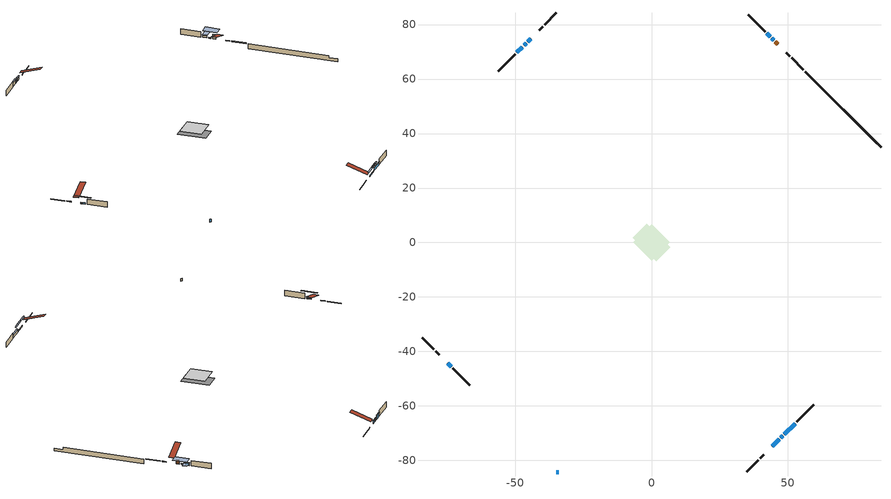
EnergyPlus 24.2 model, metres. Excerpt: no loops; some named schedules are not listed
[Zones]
conditioned space
 floor adiabatic (AdiabaticFloorConstruction): -6.72,0 0,6.72 6.72,0 0,-6.72 z0.79
 floor foundation (Slab1 construction): -6.95,1.78 -1.78,6.95 6.95,-1.78 1.78,-6.95 z-1.4
 wall outside (RimJoist1 construction): 34.89,-84.23 39.27,-79.86 / -84.23,-34.89 -79.86,-39.27 / -34.89,84.23 -39.27,79.86 / 55.77,63.35 51.4,67.73 z0.79:1.09
 wall outside (RimJoist2 construction): 39.92,-79.2 41.25,-77.88 / -79.2,-39.92 -77.88,-41.25 / -39.92,79.2 -41.25,77.88 / 50.74,68.38 49.42,69.71 z0.79:1.09
 wall outside (AdiabaticWallConstruction 1): 46.41,72.72 45.49,73.64 z0.79:2.82
 wall outside (AdiabaticWallConstruction): -34.89,-84.23 -34.13,-84.23 z0.79:2.01; 44.83,74.29 44.18,74.94 z0.79:1.25; 44.26,-74.87 46.84,-72.28 / 47.5,-71.63 48.15,-70.98 z0.79:1.3; -74.87,-44.26 -73.57,-45.55 z0.79:1.4; 43.53,75.6 42.38,76.75 z0.79:1.86; -44.26,74.87 -45.41,73.72 / -46.06,73.06 -46.78,72.34 z0.79:1.96; -47.44,71.69 -49.38,69.75 z0.79:2.42; 48.8,-70.32 52.68,-66.44 z0.79:1.91
 wall outside (Wall1 construction): 53.34,-65.78 59.51,-59.61 / -72.92,-46.21 -66.74,-52.38 / -50.03,69.09 -56.21,62.92 / 41.72,77.4 35.55,83.58 z0.79:3.23
 wall foundation (FoundationWall1 construction): 56.43,62.69,-1.4 56.43,62.69,0.79 81.45,37.67,0.79 81.45,37.67,-0.19 84.23,34.89,-0.19 84.23,34.89,-1.4
 window (WindowConstruction 5): -34.89,-84.23 -34.13,-84.23 z0.79:2.01
 window (WindowConstruction 6): 44.83,74.29 44.18,74.94 z0.79:1.25
 window (WindowConstruction 7): 44.26,-74.87 46.84,-72.28 z0.79:1.3
 window (WindowConstruction 8): 47.5,-71.62 48.15,-70.98 z0.79:1.3
 window (WindowConstruction 9): -74.87,-44.26 -73.57,-45.55 z0.79:1.4
 window (WindowConstruction): 43.53,75.6 42.38,76.75 z0.79:1.86
 window (WindowConstruction 1): -44.26,74.87 -45.4,73.72 z0.79:1.96
 window (WindowConstruction 2): -46.06,73.06 -46.78,72.35 z0.79:1.96
 window (WindowConstruction 3): -47.44,71.69 -49.38,69.75 z0.79:2.41
 window (WindowConstruction 4): 48.8,-70.32 52.68,-66.44 z0.79:1.91
 door (Door): 46.41,72.72 45.49,73.64 z0.79:2.82
 ceiling adiabatic (AdiabaticFloorConstruction): 0,-6.72 6.72,0 0,6.72 -6.72,0 z0.79
 roof outside (Roof1 construction): 43.6,-75.53,3.23 37.17,-69.09,6.26 35.47,-70.79,6.26 41.9,-77.22,3.23; -75.53,-43.6,3.23 -69.09,-37.17,6.26 -70.79,-35.47,6.26 -77.22,-41.9,3.23; -43.6,75.53,3.23 -37.17,69.09,6.26 -35.47,70.79,6.26 -41.9,77.22,3.23; 47.06,72.06,3.23 40.63,65.63,6.26 42.33,63.93,6.26 48.76,70.36,3.23
shading: 42.29,76.83 46.73,72.4 49.31,74.99 44.88,79.42 z3.93; 48.78,-70.34 42.32,-76.81 42.64,-77.13 49.11,-70.67 z4.04; 50.08,-69.04 45.56,-73.56 45.89,-73.89 50.41,-69.37 z4.04; -71.64,-47.49 -76.81,-42.32 -77.13,-42.64 -71.96,-47.81 z4.14; 42.21,76.92 43.7,75.43 46.29,78.01 44.8,79.5 z2.1; -45.62,73.51 -44.04,75.08 -44.37,75.4 -45.94,73.83 z2.26; -46.99,72.13 -45.85,73.27 -46.18,73.6 -47.32,72.46 z2.26; -49.59,69.54 -47.22,71.9 -47.55,72.22 -49.91,69.86 z2.71; 52.89,-66.23 48.59,-70.53 48.92,-70.86 53.22,-66.56 z2.21
[Building]
Building 1: Terrain=Suburbs
[Site:Location]
Montreal Intl AP_QC: Latitude {deg}=45.47; Longitude {deg}=-73.74; Time Zone {hr}=-5; Elevation {m}=36; Keep Site Location Information=Yes
[Site:GroundTemperature:Shallow]
2.07863, -0.316383, -0.508184, 0.628371, 5.19101, 9.73239, 13.6695, 16.1636, 16.3755, 14.347, 10.5102, 6.10817
[Site:WaterMainsTemperature]
Calculation Method=Schedule; Temperature Schedule=mains temperature schedule
[Material] Roughness=Rough; Thermal Absorptance=0.9
Name | Thickness {m} | Conductivity {W/m-K} | Density {kg/m3} | Specific Heat {J/kg-K} | Solar Absorptance | Visible Absorptance
asphalt or fiberglass shingles | 0.00635 | 0.162714 | 1121.4 | 1465.45 | 0.4 | 0.4
concrete 4.0 in. | 0.1016 | 1.803125 | 2242.8 | 837.4 | 0.7 | 0.7
concrete 8.0 in. | 0.2032 | 1.803125 | 2242.8 | 837.4 | 0.7 | 0.7
door material | 0.04445 | 0.0451087 | 512.64 | 1214.23 | 0.7 | 0.7
exterior vertical ins | 0.0365442 | 0.029427 | 32.04 | 1214.23 | 0.7 | 0.7
floor covering | 0.0127 | 0.0433444 | 54.468 | 1339.84 | 0.6 | 0.6
floor rigid ins; wall rigid ins | 0.512978 | 0.029427 | 32.04 | 1214.23 | 0.7 | 0.7
floor stud and cavity | 0.1397 | 1.75129 | 37.0049 | 1207.88 | 0.7 | 0.7
furniture material conditioned space 1 | 0.1524 | 0.115458 | 640.8 | 1214.23 | 0.6 | 0.6
gypsum board | 0.0127 | 0.160291 | 801 | 837.4 | 0.6 | 0.6
gypsum board 1 | 0.0127 | 0.160291 | 801 | 837.4 | 0.7 | 0.7
osb sheathing 0.5 in. | 0.0127 | 0.115458 | 512.64 | 1214.23 | 0.7 | 0.7
osb sheathing 0.75 in. | 0.01905 | 0.115458 | 512.64 | 1214.23 | 0.7 | 0.7
osb sheathing 2.0 in. | 0.0508 | 0.115458 | 512.64 | 1214.23 | 0.7 | 0.7
rim joist rigid ins; roof rigid ins | 0.051816 | 0.029427 | 32.04 | 1214.23 | 0.7 | 0.7
rim joist stud and cavity | 0.0508 | 0.0301595 | 125.044 | 1163.47 | 0.6 | 0.6
rim joist stud and cavity 1 | 0.0508 | 0.747799 | 125.044 | 1163.47 | 0.6 | 0.6
roof stud and cavity | 0.2032 | 0.149718 | 78.34581 | 1123.46 | 0.7 | 0.7
wall stud and cavity | 0.1397 | 0.0969908 | 139.0536 | 1170.24 | 0.7 | 0.7
wall stud and cavity 1 | 0.0889 | 0.380278 | 52.3479 | 1209.89 | 0.7 | 0.7
wall stud and cavity 2 | 0.0889 | 0.391764 | 83.0341 | 1211.67 | 0.7 | 0.7
wood siding | 0.0254 | 0.102417 | 544.68 | 1172.36 | 0.4 | 0.4
wood siding 1; wood siding 2; wood siding 3 | 0.0254 | 0.102417 | 544.68 | 1172.36 | 0.7 | 0.7
[WindowMaterial:SimpleGlazingSystem]
Name | U-Factor {W/m2-K} | Solar Heat Gain Coefficient
WindowMaterial | 2.915653 | 0.67
WindowMaterial 1 | 3.30005 | 0.68
WindowMaterial 2 | 3.30232 | 0.66
WindowMaterial 3 | 3.29438 | 0.7
WindowMaterial 4 | 3.05533 | 0.44
WindowMaterial 5 | 3.30914 | 0.58
WindowMaterial 6 | 3.31198 | 0.62
WindowMaterial 7 | 3.308 | 0.59
WindowMaterial 8 | 2.97868 | 0.61
[Construction]
AdiabaticFloorConstruction: floor stud and cavity, floor rigid ins, osb sheathing 0.75 in., floor covering
AdiabaticWallConstruction: wood siding 2, wall rigid ins, wall stud and cavity 1, gypsum board
AdiabaticWallConstruction 1: wood siding 3, wall rigid ins, wall stud and cavity 1, gypsum board
Door: door material
FoundationWall1 construction: concrete 8.0 in., gypsum board 1
furniture construction conditioned space 1: furniture material conditioned space 1
PartitionWallConstruction: gypsum board, wall stud and cavity 2, gypsum board
RimJoist1 construction: wood siding 1, rim joist rigid ins, osb sheathing 2.0 in., rim joist stud and cavity
RimJoist2 construction: wood siding 1, osb sheathing 2.0 in., rim joist stud and cavity 1
Roof1 construction: asphalt or fiberglass shingles, roof rigid ins, osb sheathing 0.75 in., roof stud and cavity, gypsum board
Slab1 construction: concrete 4.0 in.
Wall1 construction: wood siding, osb sheathing 0.5 in., wall stud and cavity, gypsum board
WindowConstruction: WindowMaterial
WindowConstruction 1; WindowConstruction 4: WindowMaterial 1
WindowConstruction 2: WindowMaterial 2
WindowConstruction 3: WindowMaterial 3
WindowConstruction 5: WindowMaterial 4
WindowConstruction 6: WindowMaterial 5
WindowConstruction 7: WindowMaterial 6
WindowConstruction 8: WindowMaterial 7
WindowConstruction 9: WindowMaterial 8
[Zone]
conditioned space: Multiplier=1; Volume {m3}=459.6; Part of Total Floor Area=Yes
[Space]
conditioned space 1: Zone=conditioned space; Volume {m3}=459.6
[SurfaceProperty:ExposedFoundationPerimeter]
Slab1: Exposed Perimeter Calculation Method=TotalExposedPerimeter; Total Exposed Perimeter {m}=39.32
[InternalMass] Zone or ZoneList=conditioned space; Space or SpaceList=conditioned space 1
Name | Construction | Surface Area {m2}
furniture mass conditioned space 1 | furniture construction conditioned space 1 | 72.24
partition wall mass | PartitionWallConstruction | 180.6
[Lights]
interior lighting: Zone or ZoneList or Space or SpaceList=conditioned space 1; Schedule=interior lighting schedule; Design Level Calculation Method=LightingLevel; Lighting Level {W}=343.2; Return Air Fraction=0; Fraction Radiant=0.6; Fraction Visible=0.2; Fraction Replaceable=1
[People]
occupants: Zone or ZoneList or Space or SpaceList=conditioned space 1; Number of People Schedule=occupants schedule; Number of People Calculation Method=People; Number of People=3; Fraction Radiant=0.314171; Sensible Heat Fraction=0.56303; Activity Level Schedule=occupants activity schedule; Carbon Dioxide Generation Rate {m3/s-W}=0; Enable ASHRAE 55 Comfort Warnings=No; Mean Radiant Temperature Calculation Type=EnclosureAveraged
[ElectricEquipment] Zone or ZoneList or Space or SpaceList=conditioned space 1; Design Level Calculation Method=EquipmentLevel
Name | Schedule | Design Level {W} | Fraction Latent | Fraction Radiant | Fraction Lost
clothes dryer | clothes dryer schedule | 140.772 | 0.015 | 0.081 | 0.85
clothes washer | clothes washer schedule | 32.1985 | 0.03 | 0.162 | 0.7
cooking range | cooking range schedule | 215.147 | 0.08 | 0.432 | 0.2
dishwasher | dishwasher schedule | 66.8632 | 0.3 | 0.18 | 0.4
fridge | fridge schedule | 72.9452 | 0 | 0.6 | 0
mech vent bath fan 0 | mech vent bath fan 0 schedule | 50.2 | 0 | 0 | 1
mech vent bath fan 1 | mech vent bath fan 1 schedule | 50.2 | 0 | 0 | 1
mech vent house fan | mech vent house fan schedule | 0 | 0 | 0 | 1
mech vent house fan cfis | mech vent house fan cfis schedule | 0 | 0 | 0 | 0
mech vent range fan 0 | mech vent range fan 0 schedule | 57 | 0 | 0 | 1
misc plug loads | misc plug loads schedule | 494.7 | 0.045 | 0.513 | 0.1
whole house fan | Always On Discrete | 0 | 0 | 0 | 1
[OtherEquipment] Zone or ZoneList or Space or SpaceList=conditioned space 1; Design Level Calculation Method=EquipmentLevel
Name | Fuel Type | Schedule | Design Level {W} | Fraction Latent | Fraction Radiant | Fraction Lost
clothes dryer 1 | Electricity | clothes dryer schedule | 0 | 0.015 | 0.081 | 0.85
cooking range 1 | Electricity | cooking range schedule | 0 | 0.08 | 0.432 | 0.2
general water use latent | None | general water use schedule | 62.594 | 1 | 0 | 0
general water use sensible | None | general water use schedule | -61.6891 | 0 | 0.6 | 0
mech vent house fan latent load | None | Always On Discrete | 0 | 1 | 0 | 0
mech vent house fan sensible load | None | Always On Discrete | 0 | 0 | 0 | 0
water heater energy adjustment1 | Electricity | Always On Discrete | 0.01 | 0 | 0 | 1
[ZoneInfiltration:DesignFlowRate] Zone or ZoneList or Space or SpaceList=conditioned space 1; Schedule=Always On Discrete; Design Flow Rate Calculation Method=Flow/Zone; Design Flow Rate {m3/s}=0
infil flow; natural vent flow; whole house fan flow
[AvailabilityManager:Scheduled]
central ac airloop Availability Manager: Schedule=Always On Discrete
[Foundation:Kiva]
Foundation Kiva 1: Initial Indoor Air Temperature {C}=18; Wall Height Above Grade {m}=0.789981; Wall Depth Below Slab {m}=0.2032; Custom Block Material Name 1=exterior vertical ins; Custom Block Depth 1 {m}=2.189988; Custom Block X Position 1 {m}=0.2159; Custom Block Z Position 1 {m}=0
[Foundation:Kiva:Settings]
Soil Conductivity {W/m-K}=0.849921; Soil Density {kg/m3}=1842.3; Soil Specific Heat {J/kg-K}=418.7; Ground Solar Absorptivity=0.9; Ground Thermal Absorptivity=0.9; Ground Surface Roughness {m}=0.03; Far-Field Width {m}=40; Deep-Ground Boundary Condition=ZeroFlux; Deep-Ground Depth {m}=40; Minimum Cell Dimension {m}=0.2; Maximum Cell Growth Coefficient=3; Simulation Timestep=Timestep
[Exterior:Lights]
exterior lighting: Schedule=exterior lighting schedule; Design Level {W}=75.6
[EnergyManagementSystem:GlobalVariable]
central_ac_airloop_Fan_RTF
infil_program_Qfan
infil_program_Qinf
natural_vent_program_Qnv
natural_vent_program_Qwhf
[EnergyManagementSystem:Sensor]
Name | Output:Variable or Output:Meter Index Key | Output:Variable or Output:Meter
airflow_gain | infil flow | Infiltration Sensible Heat Gain Energy
airflow_gain_1 | natural vent flow | Infiltration Sensible Heat Gain Energy
airflow_gain_2 | whole house fan flow | Infiltration Sensible Heat Gain Energy
airflow_loss | infil flow | Infiltration Sensible Heat Loss Energy
airflow_loss_1 | natural vent flow | Infiltration Sensible Heat Loss Energy
airflow_loss_2 | whole house fan flow | Infiltration Sensible Heat Loss Energy
clg_load_cond |  | Cooling:EnergyTransfer:Zone:CONDITIONED SPACE
clg_sp_s; clg_sp_s_1 | cooling setpoint | Schedule Value
clothes_dryer_exhaust_0_sch_s | clothes dryer exhaust 0 schedule | Schedule Value
cool_season | cooling season schedule | Schedule Value
htg_load_cond |  | Heating:EnergyTransfer:Zone:CONDITIONED SPACE
htg_sp_s; htg_sp_s_1 | heating setpoint | Schedule Value
ig_ee_conv | clothes dryer | Electric Equipment Convective Heating Energy
ig_ee_conv_2 | cooking range | Electric Equipment Convective Heating Energy
ig_ee_conv_4 | fridge | Electric Equipment Convective Heating Energy
ig_ee_conv_5 | misc plug loads | Electric Equipment Convective Heating Energy
ig_ee_conv_6 | whole house fan | Electric Equipment Convective Heating Energy
ig_ee_rad | clothes dryer | Electric Equipment Radiant Heating Energy
ig_ee_rad_2 | cooking range | Electric Equipment Radiant Heating Energy
ig_ee_rad_4 | fridge | Electric Equipment Radiant Heating Energy
ig_ee_rad_5 | misc plug loads | Electric Equipment Radiant Heating Energy
ig_ee_rad_6 | whole house fan | Electric Equipment Radiant Heating Energy
ig_lgt_conv | interior lighting | Lights Convective Heating Energy
ig_lgt_rad | interior lighting | Lights Radiant Heating Energy
ig_lgt_vis | interior lighting | Lights Visible Radiation Heating Energy
ig_oe_conv | clothes dryer 1 | Other Equipment Convective Heating Energy
ig_oe_conv_1 | cooking range 1 | Other Equipment Convective Heating Energy
ig_oe_conv_2 | general water use latent | Other Equipment Convective Heating Energy
ig_oe_conv_3 | general water use sensible | Other Equipment Convective Heating Energy
ig_oe_conv_4 | water heater energy adjustment1 | Other Equipment Convective Heating Energy
ig_oe_rad | clothes dryer 1 | Other Equipment Radiant Heating Energy
ig_oe_rad_1 | cooking range 1 | Other Equipment Radiant Heating Energy
ig_oe_rad_2 | general water use latent | Other Equipment Radiant Heating Energy
ig_oe_rad_3 | general water use sensible | Other Equipment Radiant Heating Energy
ig_oe_rad_4 | water heater energy adjustment1 | Other Equipment Radiant Heating Energy
ig_ppl_conv | occupants | People Convective Heating Energy
ig_ppl_rad | occupants | People Radiant Heating Energy
im_conv | furniture mass conditioned space 1 | Surface Inside Face Convection Heat Gain Energy
im_conv_1 | partition wall mass | Surface Inside Face Convection Heat Gain Energy
im_ig | furniture mass conditioned space 1 | Surface Inside Face Internal Gains Radiation Heat Gain Energy
im_ig_1 | partition wall mass | Surface Inside Face Internal Gains Radiation Heat Gain Energy
im_lgt | furniture mass conditioned space 1 | Surface Inside Face Lights Radiation Heat Gain Energy
im_lgt_1 | partition wall mass | Surface Inside Face Lights Radiation Heat Gain Energy
im_sol | furniture mass conditioned space 1 | Surface Inside Face Solar Radiation Heat Gain Energy
im_sol_1 | partition wall mass | Surface Inside Face Solar Radiation Heat Gain Energy
im_surf | furniture mass conditioned space 1 | Surface Inside Face Net Surface Thermal Radiation Heat Gain Energy
im_surf_1 | partition wall mass | Surface Inside Face Net Surface Thermal Radiation Heat Gain Energy
mech_vent_bath_fan_0_sch_s | mech vent bath fan 0 schedule | Schedule Value
mech_vent_bath_fan_1_sch_s | mech vent bath fan 1 schedule | Schedule Value
mech_vent_range_fan_0_sch_s | mech vent range fan 0 schedule | Schedule Value
mv_conv | mech vent bath fan 0 | Electric Equipment Convective Heating Energy
mv_conv_1 | mech vent bath fan 1 | Electric Equipment Convective Heating Energy
mv_conv_2 | mech vent house fan | Electric Equipment Convective Heating Energy
mv_conv_3 | mech vent house fan cfis | Electric Equipment Convective Heating Energy
mv_conv_4 | mech vent range fan 0 | Electric Equipment Convective Heating Energy
mv_conv_5 | mech vent house fan latent load | Other Equipment Convective Heating Energy
mv_conv_6 | mech vent house fan sensible load | Other Equipment Convective Heating Energy
mv_rad | mech vent bath fan 0 | Electric Equipment Radiant Heating Energy
mv_rad_1 | mech vent bath fan 1 | Electric Equipment Radiant Heating Energy
mv_rad_2 | mech vent house fan | Electric Equipment Radiant Heating Energy
mv_rad_3 | mech vent house fan cfis | Electric Equipment Radiant Heating Energy
mv_rad_4 | mech vent range fan 0 | Electric Equipment Radiant Heating Energy
mv_rad_5 | mech vent house fan latent load | Other Equipment Radiant Heating Energy
mv_rad_6 | mech vent house fan sensible load | Other Equipment Radiant Heating Energy
natural_vent_s | natural vent schedule | Schedule Value
out_pb_s |  | Site Outdoor Air Barometric Pressure
out_wt_s |  | Site Outdoor Air Humidity Ratio
site_vw_s |  | Site Wind Speed
ss_back_out | Window1 | Surface Window Shortwave from Zone Back Out Window Heat Transfer Rate
ss_back_out_1 | Window10 | Surface Window Shortwave from Zone Back Out Window Heat Transfer Rate
ss_back_out_2 | Window11 | Surface Window Shortwave from Zone Back Out Window Heat Transfer Rate
ss_back_out_3 | Window13 | Surface Window Shortwave from Zone Back Out Window Heat Transfer Rate
ss_back_out_4 | Window14 | Surface Window Shortwave from Zone Back Out Window Heat Transfer Rate
ss_back_out_5 | Window3 | Surface Window Shortwave from Zone Back Out Window Heat Transfer Rate
ss_back_out_6 | Window4 | Surface Window Shortwave from Zone Back Out Window Heat Transfer Rate
ss_back_out_7 | Window5 | Surface Window Shortwave from Zone Back Out Window Heat Transfer Rate
ss_back_out_8 | Window6 | Surface Window Shortwave from Zone Back Out Window Heat Transfer Rate
ss_back_out_9 | Window7 | Surface Window Shortwave from Zone Back Out Window Heat Transfer Rate
ss_conv | Door1 | Surface Inside Face Convection Heat Gain Energy
ss_conv_1 | Window1 | Surface Inside Face Convection Heat Gain Energy
ss_conv_10 | Window7 | Surface Inside Face Convection Heat Gain Energy
ss_conv_2 | Window10 | Surface Inside Face Convection Heat Gain Energy
ss_conv_3 | Window11 | Surface Inside Face Convection Heat Gain Energy
ss_conv_4 | Window13 | Surface Inside Face Convection Heat Gain Energy
ss_conv_5 | Window14 | Surface Inside Face Convection Heat Gain Energy
ss_conv_6 | Window3 | Surface Inside Face Convection Heat Gain Energy
ss_conv_7 | Window4 | Surface Inside Face Convection Heat Gain Energy
ss_conv_8 | Window5 | Surface Inside Face Convection Heat Gain Energy
ss_conv_9 | Window6 | Surface Inside Face Convection Heat Gain Energy
ss_ig | Door1 | Surface Inside Face Internal Gains Radiation Heat Gain Energy
ss_ig_1 | Window1 | Surface Inside Face Internal Gains Radiation Heat Gain Energy
ss_ig_10 | Window7 | Surface Inside Face Internal Gains Radiation Heat Gain Energy
ss_ig_2 | Window10 | Surface Inside Face Internal Gains Radiation Heat Gain Energy
ss_ig_3 | Window11 | Surface Inside Face Internal Gains Radiation Heat Gain Energy
ss_ig_4 | Window13 | Surface Inside Face Internal Gains Radiation Heat Gain Energy
ss_ig_5 | Window14 | Surface Inside Face Internal Gains Radiation Heat Gain Energy
ss_ig_6 | Window3 | Surface Inside Face Internal Gains Radiation Heat Gain Energy
ss_ig_7 | Window4 | Surface Inside Face Internal Gains Radiation Heat Gain Energy
ss_ig_8 | Window5 | Surface Inside Face Internal Gains Radiation Heat Gain Energy
ss_ig_9 | Window6 | Surface Inside Face Internal Gains Radiation Heat Gain Energy
ss_lgt | Door1 | Surface Inside Face Lights Radiation Heat Gain Energy
ss_sol | Door1 | Surface Inside Face Solar Radiation Heat Gain Energy
ss_surf | Door1 | Surface Inside Face Net Surface Thermal Radiation Heat Gain Energy
ss_surf_1 | Window1 | Surface Inside Face Net Surface Thermal Radiation Heat Gain Energy
ss_surf_10 | Window7 | Surface Inside Face Net Surface Thermal Radiation Heat Gain Energy
ss_surf_2 | Window10 | Surface Inside Face Net Surface Thermal Radiation Heat Gain Energy
ss_surf_3 | Window11 | Surface Inside Face Net Surface Thermal Radiation Heat Gain Energy
ss_surf_4 | Window13 | Surface Inside Face Net Surface Thermal Radiation Heat Gain Energy
ss_surf_5 | Window14 | Surface Inside Face Net Surface Thermal Radiation Heat Gain Energy
ss_surf_6 | Window3 | Surface Inside Face Net Surface Thermal Radiation Heat Gain Energy
ss_surf_7 | Window4 | Surface Inside Face Net Surface Thermal Radiation Heat Gain Energy
ss_surf_8 | Window5 | Surface Inside Face Net Surface Thermal Radiation Heat Gain Energy
ss_surf_9 | Window6 | Surface Inside Face Net Surface Thermal Radiation Heat Gain Energy
ss_trans_in | Window1 | Surface Window Transmitted Solar Radiation Rate
ss_trans_in_1 | Window10 | Surface Window Transmitted Solar Radiation Rate
ss_trans_in_2 | Window11 | Surface Window Transmitted Solar Radiation Rate
ss_trans_in_3 | Window13 | Surface Window Transmitted Solar Radiation Rate
ss_trans_in_4 | Window14 | Surface Window Transmitted Solar Radiation Rate
ss_trans_in_5 | Window3 | Surface Window Transmitted Solar Radiation Rate
ss_trans_in_6 | Window4 | Surface Window Transmitted Solar Radiation Rate
ss_trans_in_7 | Window5 | Surface Window Transmitted Solar Radiation Rate
ss_trans_in_8 | Window6 | Surface Window Transmitted Solar Radiation Rate
ss_trans_in_9 | Window7 | Surface Window Transmitted Solar Radiation Rate
ss_trans_out | Window1 | Surface Inside Face Initial Transmitted Diffuse Transmitted Out Window Solar Radiation Rate
ss_trans_out_1 | Window10 | Surface Inside Face Initial Transmitted Diffuse Transmitted Out Window Solar Radiation Rate
ss_trans_out_2 | Window11 | Surface Inside Face Initial Transmitted Diffuse Transmitted Out Window Solar Radiation Rate
ss_trans_out_3 | Window13 | Surface Inside Face Initial Transmitted Diffuse Transmitted Out Window Solar Radiation Rate
ss_trans_out_4 | Window14 | Surface Inside Face Initial Transmitted Diffuse Transmitted Out Window Solar Radiation Rate
ss_trans_out_5 | Window3 | Surface Inside Face Initial Transmitted Diffuse Transmitted Out Window Solar Radiation Rate
ss_trans_out_6 | Window4 | Surface Inside Face Initial Transmitted Diffuse Transmitted Out Window Solar Radiation Rate
ss_trans_out_7 | Window5 | Surface Inside Face Initial Transmitted Diffuse Transmitted Out Window Solar Radiation Rate
ss_trans_out_8 | Window6 | Surface Inside Face Initial Transmitted Diffuse Transmitted Out Window Solar Radiation Rate
ss_trans_out_9 | Window7 | Surface Inside Face Initial Transmitted Diffuse Transmitted Out Window Solar Radiation Rate
s_conv | FoundationWall1 | Surface Inside Face Convection Heat Gain Energy
s_conv_1 | inferred conditioned ceiling | Surface Inside Face Convection Heat Gain Energy
s_conv_10 | RimJoist2:45 | Surface Inside Face Convection Heat Gain Energy
s_conv_11 | Roof1:135 | Surface Inside Face Convection Heat Gain Energy
s_conv_12 | Roof1:225 | Surface Inside Face Convection Heat Gain Energy
s_conv_13 | Roof1:315 | Surface Inside Face Convection Heat Gain Energy
s_conv_14 | Roof1:45 | Surface Inside Face Convection Heat Gain Energy
s_conv_15 | Slab1 | Surface Inside Face Convection Heat Gain Energy
s_conv_16 | Wall1:135 | Surface Inside Face Convection Heat Gain Energy
s_conv_17 | Wall1:225 | Surface Inside Face Convection Heat Gain Energy
s_conv_18 | Wall1:315 | Surface Inside Face Convection Heat Gain Energy
s_conv_19 | Wall1:45 | Surface Inside Face Convection Heat Gain Energy
s_conv_2 | inferred conditioned floor | Surface Inside Face Convection Heat Gain Energy
s_conv_3 | RimJoist1:135 | Surface Inside Face Convection Heat Gain Energy
s_conv_4 | RimJoist1:225 | Surface Inside Face Convection Heat Gain Energy
s_conv_5 | RimJoist1:315 | Surface Inside Face Convection Heat Gain Energy
s_conv_6 | RimJoist1:45 | Surface Inside Face Convection Heat Gain Energy
s_conv_7 | RimJoist2:135 | Surface Inside Face Convection Heat Gain Energy
s_conv_8 | RimJoist2:225 | Surface Inside Face Convection Heat Gain Energy
s_conv_9 | RimJoist2:315 | Surface Inside Face Convection Heat Gain Energy
s_ig | FoundationWall1 | Surface Inside Face Internal Gains Radiation Heat Gain Energy
s_ig_1 | inferred conditioned ceiling | Surface Inside Face Internal Gains Radiation Heat Gain Energy
s_ig_10 | RimJoist2:45 | Surface Inside Face Internal Gains Radiation Heat Gain Energy
s_ig_11 | Roof1:135 | Surface Inside Face Internal Gains Radiation Heat Gain Energy
s_ig_12 | Roof1:225 | Surface Inside Face Internal Gains Radiation Heat Gain Energy
s_ig_13 | Roof1:315 | Surface Inside Face Internal Gains Radiation Heat Gain Energy
s_ig_14 | Roof1:45 | Surface Inside Face Internal Gains Radiation Heat Gain Energy
s_ig_15 | Slab1 | Surface Inside Face Internal Gains Radiation Heat Gain Energy
s_ig_16 | Wall1:135 | Surface Inside Face Internal Gains Radiation Heat Gain Energy
s_ig_17 | Wall1:225 | Surface Inside Face Internal Gains Radiation Heat Gain Energy
s_ig_18 | Wall1:315 | Surface Inside Face Internal Gains Radiation Heat Gain Energy
s_ig_19 | Wall1:45 | Surface Inside Face Internal Gains Radiation Heat Gain Energy
s_ig_2 | inferred conditioned floor | Surface Inside Face Internal Gains Radiation Heat Gain Energy
s_ig_3 | RimJoist1:135 | Surface Inside Face Internal Gains Radiation Heat Gain Energy
s_ig_4 | RimJoist1:225 | Surface Inside Face Internal Gains Radiation Heat Gain Energy
s_ig_5 | RimJoist1:315 | Surface Inside Face Internal Gains Radiation Heat Gain Energy
s_ig_6 | RimJoist1:45 | Surface Inside Face Internal Gains Radiation Heat Gain Energy
s_ig_7 | RimJoist2:135 | Surface Inside Face Internal Gains Radiation Heat Gain Energy
s_ig_8 | RimJoist2:225 | Surface Inside Face Internal Gains Radiation Heat Gain Energy
